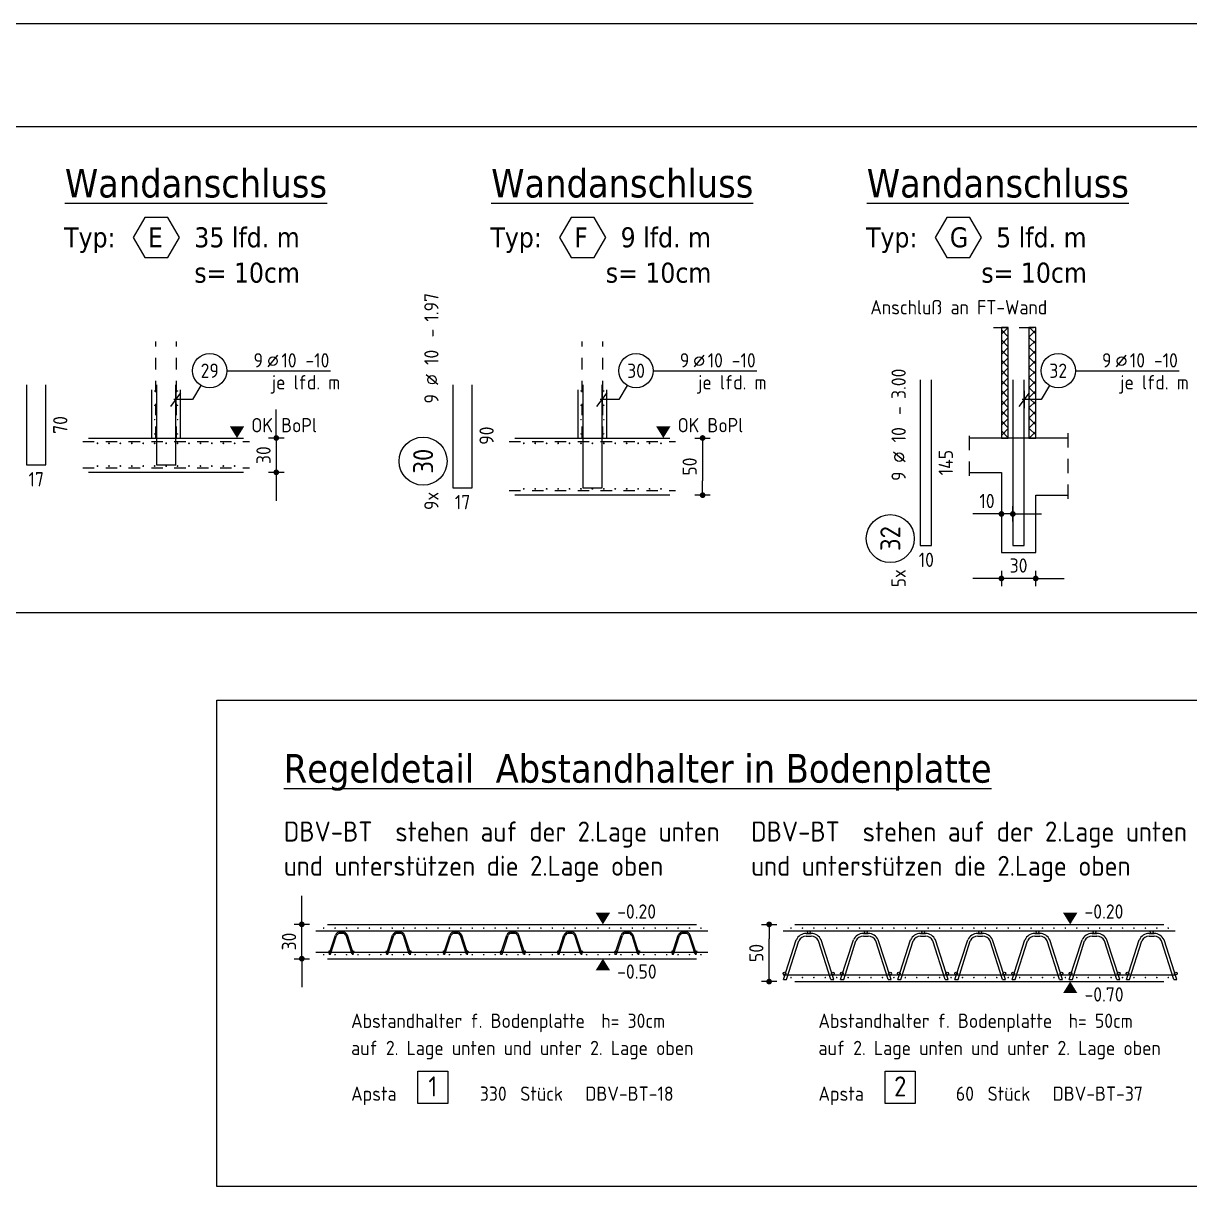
# Model space of a CAD drawing. Extents: x -7 to 291, y 0 to 252.
# Drawn here: x 141.48 to 151.67, y 241.39 to 251.75 of the extents above; entities that cross this region are included whole.
import ezdxf
from ezdxf.enums import TextEntityAlignment as Align

# ---------------------------------------------------------------- set-up
doc = ezdxf.new("R2010")
doc.units = 0
doc.header["$LTSCALE"] = 0.5
doc.header["$MEASUREMENT"] = 0
doc.header["$PDMODE"] = 2
for name, pattern in [('AUSGEZOGEN', [1000.01, 1000, 0.01]), ('HIDDEN', [0.375, 0.25, -0.125]), ('HIDDEN2', [0.187, 0.125, -0.062])]:
    doc.linetypes.add(name, pattern=pattern)
doc.layers.get('0').update_dxf_attribs({"linetype": 'CONTINUOUS'})
doc.layers.get('Defpoints').update_dxf_attribs({"linetype": 'CONTINUOUS'})
for name, color, linetype in [('AFU', 9, 'CONTINUOUS'), ('APS', 7, 'CONTINUOUS'), ('BETON', 7, 'CONTINUOUS'), ('HILFE', 7, 'CONTINUOUS'), ('koten', 7, 'CONTINUOUS'), ('MASSE', 7, 'CONTINUOUS'), ('RND', 7, 'CONTINUOUS'), ('TEXT', 7, 'CONTINUOUS')]:
    doc.layers.add(name, color=color, linetype=linetype)
doc.layers.add('ANSICHTSFENSTER', color=7, linetype='CONTINUOUS', plot=False)
doc.styles.add('HELV', font='tahoma.ttf')
doc.styles.get("Standard").update_dxf_attribs({"font": 'iso'})
doc.styles.add('TXT', font='isocp.shx')
doc.linetypes.add('AFU_50K', pattern='A,0.15,["/",Standard,S=0.2,R=0,X=-0.01,Y=-0.1],0.07,["/",Standard,S=0.2,R=0,X=-0.01,Y=-0.1],0.15', length=0.37)
doc.dimstyles.new('DOT_I', dxfattribs={"dimscale": 0.5, "dimtxt": 0.25, "dimasz": 0.25, "dimexe": 0.1, "dimexo": 0.3, "dimgap": 0.1, "dimtad": 1, "dimdec": 3, "dimzin": 3, "dimtxsty": 'TXT', "dimblk": 'DOT', "dimblk1": 'DOT', "dimblk2": 'DOT', "dimsah": 1, "dimcen": 0.1, "dimse1": 1, "dimse2": 1, "dimazin": 0, "dimtfac": 1, "dimtdec": 4, "dimtix": 1, "dimtmove": 2, "dimatfit": 3, "dimldrblk": 'DOT', "dimfxl": 0.7, "dimfxlon": 1, "dimtvp": 1, "dimtolj": 1, "dimtzin": 0, "dimarcsym": 0})

# ---------------------------------------------------------------- blocks, each defined once
blk = doc.blocks.new('APS_AUSZ')
at = {"layer": 'APS', "color": 1, "linetype": 'Continuous'}
blk.add_lwpolyline([(0.261, 0), (-0.261, 0), (-0.261, 0.565), (0.261, 0.565)], close=True, dxfattribs=at)
at = {"layer": 'APS', "color": 7, "linetype": 'Continuous', "style": 'TXT'}
for s, p in [('Apsta', (-1.43, 0.049)), ('Stück', (1.528, 0.049))]:
    blk.add_text(s, height=0.25, dxfattribs=at).set_placement(p)
at = {"layer": 'APS', "color": 1, "linetype": 'Continuous', "style": 'TXT'}
blk.add_attdef('POSA', text='', height=0.35, dxfattribs=at).set_placement((0, 0.126), align=Align.CENTER)
at = {"layer": 'APS', "color": 7, "linetype": 'Continuous', "style": 'TXT'}
blk.add_attdef('STKA', text='', height=0.25, dxfattribs=at).set_placement((1.291, 0.049), align=Align.RIGHT)
blk.add_attdef('ARTA', (2.668, 0.049), '', height=0.25, dxfattribs=at)
at = {"layer": 'APS', "style": 'TXT'}
blk.add_attdef('TEXTA', (3.962, 0.049), '', height=0.25, dxfattribs=at)
blk = doc.blocks.new('DOT')
at = {"color": 0, "linetype": 'ByBlock'}
for p, q in [((0, 0), (-1, 0)), ((0, 0.54), (0, -0.54))]:
    blk.add_line(p, q, dxfattribs=at)
at = {"color": 0, "linetype": 'ByBlock', "const_width": 0.2}
blk.add_lwpolyline([(-0.1, 0, 1), (0.1, 0, 1)], format="xyb", close=True, dxfattribs=at)
blk = doc.blocks.new('*D114')
at = {"layer": 'Defpoints', "color": 0, "linetype": 'AUSGEZOGEN', "transparency": 16777216}
for p in [(143.909, 243.874), (143.909, 243.874), (143.909, 243.574)]:
    blk.add_point(p, dxfattribs=at)
at = {"layer": 'MASSE', "color": 0, "linetype": 'AUSGEZOGEN', "lineweight": -2, "transparency": 16777216}
for p, q in [((143.909, 243.999), (143.909, 244.124)), ((143.909, 243.574), (143.909, 243.874)), ((143.909, 243.449), (143.909, 243.324))]:
    blk.add_line(p, q, dxfattribs=at)
at = {"layer": 'MASSE', "color": 0, "linetype": 'AUSGEZOGEN', "lineweight": -2, "transparency": 16777216, "xscale": 0.125, "yscale": 0.125, "zscale": 0.125}
for p, rotation in [((143.909, 243.874), 270), ((143.909, 243.574), 90)]:
    blk.add_blockref('DOT', p, dxfattribs=dict(at, rotation=rotation))
at = {"layer": 'MASSE', "color": 0, "linetype": 'AUSGEZOGEN', "transparency": 16777216, "insert": (143.797, 243.724), "char_height": 0.125, "attachment_point": 5, "rotation": 90, "style": 'TXT'}
blk.add_mtext('\\A1;30', dxfattribs=at)
blk = doc.blocks.new('152928')
at = {"layer": 'RND', "color": 9, "linetype": 'Continuous'}
for p, q in [((-0.098, -0.206), (-0.044, -0.039)), ((-0.085, -0.206), (-0.033, -0.043)), ((-0.002, -0.012), (0.019, -0.012)), ((-0.002, -0.023), (0.019, -0.023)), ((0.102, -0.206), (0.051, -0.043)), ((0.115, -0.206), (0.061, -0.039)), ((-0.098, -0.206), (-0.085, -0.206)), ((0.102, -0.206), (0.115, -0.206))]:
    blk.add_line(p, q, dxfattribs=at)
for centre in [(0.009, -0.006), (-0.093, -0.181), (0.111, -0.181)]:
    blk.add_circle(centre, 0.00579, dxfattribs=at)
for centre, radius, start, end in [((-0.002, -0.058), 0.0463, 90, 155), ((-0.002, -0.058), 0.0347, 90, 155), ((0.019, -0.058), 0.0463, 25, 90), ((0.019, -0.058), 0.0347, 25, 90)]:
    blk.add_arc(centre, radius, start, end, dxfattribs=at)
blk = doc.blocks.new('okrd_o')
at = {"layer": 'koten', "color": 7, "linetype": 'Continuous'}
blk.add_solid([(-0.125, 0.202), (0.125, 0.202), (0, 0)], dxfattribs=at)
at = {"layer": 'koten', "style": 'TXT'}
blk.add_attdef('OKRD', (0.25, 0.1), '', height=0.25, dxfattribs=at)
blk = doc.blocks.new('okrd_u')
at = {"layer": 'koten', "color": 7, "linetype": 'Continuous'}
blk.add_solid([(-0.125, -0.202), (0.125, -0.202), (0, 0)], dxfattribs=at)
at = {"layer": 'koten', "style": 'TXT'}
blk.add_attdef('OKRD', (0.25, -0.35), '', height=0.25, dxfattribs=at)
blk = doc.blocks.new('*D180')
at = {"layer": 'Defpoints', "color": 0, "linetype": 'AUSGEZOGEN', "transparency": 16777216}
for p in [(147.997, 243.874), (147.997, 243.874), (147.997, 243.374)]:
    blk.add_point(p, dxfattribs=at)
at = {"layer": 'MASSE', "color": 0, "linetype": 'AUSGEZOGEN', "lineweight": -2, "transparency": 16777216}
blk.add_line((147.997, 243.499), (147.997, 243.749), dxfattribs=at)
at = {"layer": 'MASSE', "color": 0, "linetype": 'AUSGEZOGEN', "lineweight": -2, "transparency": 16777216, "xscale": 0.125, "yscale": 0.125, "zscale": 0.125}
for p, rotation in [((147.997, 243.874), 90), ((147.997, 243.374), 270)]:
    blk.add_blockref('DOT', p, dxfattribs=dict(at, rotation=rotation))
at = {"layer": 'MASSE', "color": 0, "linetype": 'AUSGEZOGEN', "transparency": 16777216, "insert": (147.885, 243.624), "char_height": 0.125, "attachment_point": 5, "rotation": 90, "style": 'TXT'}
blk.add_mtext('\\A1;50', dxfattribs=at)
blk = doc.blocks.new('APSTA-50')
at = {"color": 0, "linetype": 'ByBlock'}
for p, q in [((-0.212, -0.428), (-0.1, -0.08)), ((-0.185, -0.428), (-0.078, -0.09)), ((-0.013, -0.024), (0.03, -0.024)), ((-0.013, -0.048), (0.03, -0.048)), ((0.203, -0.428), (0.095, -0.09)), ((0.229, -0.428), (0.117, -0.08)), ((0.203, -0.428), (0.229, -0.428))]:
    blk.add_line(p, q, dxfattribs=at)
for centre in [(0.009, -0.012), (-0.202, -0.375), (0.22, -0.375)]:
    blk.add_circle(centre, 0.012, dxfattribs=at)
for centre, radius, start, end in [((-0.013, -0.12), 0.0959, 90, 155), ((-0.013, -0.12), 0.0719, 90, 155), ((0.03, -0.12), 0.0959, 25, 90), ((0.03, -0.12), 0.0719, 25, 90)]:
    blk.add_arc(centre, radius, start, end, dxfattribs=at)
at = {"layer": 'RND', "color": 9, "linetype": 'Continuous'}
blk.add_line((-0.212, -0.428), (-0.185, -0.428), dxfattribs=at)
blk = doc.blocks.new('*D192')
at = {"layer": 'Defpoints', "color": 0, "linetype": 'AUSGEZOGEN', "transparency": 16777216}
for p in [(143.686, 248.127), (143.686, 247.827), (143.686, 247.827)]:
    blk.add_point(p, dxfattribs=at)
at = {"layer": 'MASSE', "color": 0, "linetype": 'AUSGEZOGEN', "lineweight": -2, "transparency": 16777216}
for p, q in [((143.686, 248.252), (143.686, 248.377)), ((143.686, 248.127), (143.686, 247.827)), ((143.686, 247.702), (143.686, 247.577))]:
    blk.add_line(p, q, dxfattribs=at)
at = {"layer": 'MASSE', "color": 0, "linetype": 'AUSGEZOGEN', "lineweight": -2, "transparency": 16777216, "xscale": 0.125, "yscale": 0.125, "zscale": 0.125}
for p, rotation in [((143.686, 248.127), 270), ((143.686, 247.827), 90)]:
    blk.add_blockref('DOT', p, dxfattribs=dict(at, rotation=rotation))
at = {"layer": 'MASSE', "color": 0, "linetype": 'AUSGEZOGEN', "transparency": 16777216, "insert": (143.574, 247.977), "char_height": 0.125, "attachment_point": 5, "rotation": 90, "style": 'TXT'}
blk.add_mtext('\\A1;30', dxfattribs=at)
blk = doc.blocks.new('RND_LEI')
at = {"layer": 'RND', "color": 7, "linetype": 'Continuous'}
blk.add_line((1.022, 0.066), (1.19, 0.27), dxfattribs=at)
for centre, radius in [((0, 0), 0.3), ((1.106, 0.168), 0.075)]:
    blk.add_circle(centre, radius, dxfattribs=at)
at = {"layer": 'RND', "color": 7, "linetype": 'Continuous', "style": 'TXT'}
blk.add_attdef('ANZ', text='', height=0.25, dxfattribs=at).set_placement((0.931, 0.057), align=Align.RIGHT)
for tag, p in [('DUM', (1.253, 0.057)), ('ABSTD', (1.674, 0.057)), ('POSTXT', (0.374, -0.327))]:
    blk.add_attdef(tag, p, '', height=0.25, dxfattribs=at)
blk.add_attdef('POSL', text='', height=0.25, dxfattribs=at).set_placement((0, 0), align=Align.MIDDLE)
blk = doc.blocks.new('lei_gre')
at = {"layer": 'RND', "color": 7, "linetype": 'Continuous'}
for p, q in [((-0.09, -0.12), (0.09, 0.12)), ((0, 0.15), (0, -0.15))]:
    blk.add_line(p, q, dxfattribs=at)
blk = doc.blocks.new('*D194')
at = {"layer": 'Defpoints', "color": 0, "linetype": 'AUSGEZOGEN', "transparency": 16777216}
for p in [(147.415, 248.127), (147.415, 247.627), (147.415, 247.627)]:
    blk.add_point(p, dxfattribs=at)
at = {"layer": 'MASSE', "color": 0, "linetype": 'AUSGEZOGEN', "lineweight": -2, "transparency": 16777216}
blk.add_line((147.415, 248.002), (147.415, 247.752), dxfattribs=at)
at = {"layer": 'MASSE', "color": 0, "linetype": 'AUSGEZOGEN', "lineweight": -2, "transparency": 16777216, "xscale": 0.125, "yscale": 0.125, "zscale": 0.125}
for p, rotation in [((147.415, 248.127), 90), ((147.415, 247.627), 270)]:
    blk.add_blockref('DOT', p, dxfattribs=dict(at, rotation=rotation))
at = {"layer": 'MASSE', "color": 0, "linetype": 'AUSGEZOGEN', "transparency": 16777216, "insert": (147.302, 247.877), "char_height": 0.125, "attachment_point": 5, "rotation": 90, "style": 'TXT'}
blk.add_mtext('\\A1;50', dxfattribs=at)
blk = doc.blocks.new('RND_AUSZ')
at = {"layer": 'RND', "color": 7, "linetype": 'Continuous'}
blk.add_line((1.341, 0.262), (1.509, 0.466), dxfattribs=at)
at = {"layer": 'RND', "color": 1, "linetype": 'Continuous'}
blk.add_circle((0, 0.52), 0.42, dxfattribs=at)
at = {"layer": 'RND', "color": 7, "linetype": 'Continuous'}
blk.add_circle((1.425, 0.364), 0.075, dxfattribs=at)
at = {"layer": 'RND', "color": 7, "linetype": 'Continuous', "style": 'TXT'}
blk.add_text('-', height=0.25, dxfattribs=at).set_placement((2.163, 0.25))
at = {"layer": 'RND', "color": 1, "linetype": 'Continuous', "style": 'TXT'}
blk.add_attdef('POS', text='', height=0.35, dxfattribs=at).set_placement((0, 0.52), align=Align.MIDDLE)
at = {"layer": 'RND', "color": 7, "linetype": 'Continuous', "style": 'TXT'}
for tag, p in [('WIEOFT', (-0.536, 0.25)), ('STK', (1.174, 0.25))]:
    blk.add_attdef(tag, text='', height=0.25, dxfattribs=at).set_placement(p, align=Align.RIGHT)
for tag, p in [('DS', (1.683, 0.25)), ('LANG', (2.441, 0.25)), ('TEXT', (3.669, 0.25))]:
    blk.add_attdef(tag, p, '', height=0.25, dxfattribs=at)
blk = doc.blocks.new('*D204')
at = {"layer": 'Defpoints', "color": 0, "linetype": 'AUSGEZOGEN', "transparency": 16777216}
for p in [(150.029, 247.463), (150.029, 247.463), (150.129, 247.463)]:
    blk.add_point(p, dxfattribs=at)
at = {"layer": 'MASSE', "color": 0, "linetype": 'AUSGEZOGEN', "lineweight": -2, "transparency": 16777216}
for p, q in [((149.904, 247.463), (149.779, 247.463)), ((150.129, 247.463), (150.029, 247.463)), ((150.254, 247.463), (150.379, 247.463))]:
    blk.add_line(p, q, dxfattribs=at)
at = {"layer": 'MASSE', "color": 0, "linetype": 'AUSGEZOGEN', "lineweight": -2, "transparency": 16777216, "xscale": 0.125, "yscale": 0.125, "zscale": 0.125}
blk.add_blockref('DOT', (150.029, 247.463), dxfattribs=at)
at = {"layer": 'MASSE', "color": 0, "linetype": 'AUSGEZOGEN', "lineweight": -2, "transparency": 16777216, "xscale": 0.125, "yscale": 0.125, "zscale": 0.125, "rotation": 180}
blk.add_blockref('DOT', (150.129, 247.463), dxfattribs=at)
at = {"layer": 'MASSE', "color": 0, "linetype": 'AUSGEZOGEN', "transparency": 16777216, "insert": (149.903, 247.576), "char_height": 0.125, "attachment_point": 5, "style": 'TXT'}
blk.add_mtext('\\A1;10', dxfattribs=at)
blk = doc.blocks.new('*D205')
at = {"layer": 'Defpoints', "color": 0, "linetype": 'AUSGEZOGEN', "transparency": 16777216}
for p in [(150.029, 246.899), (150.029, 246.899), (150.329, 246.899)]:
    blk.add_point(p, dxfattribs=at)
at = {"layer": 'MASSE', "color": 0, "linetype": 'AUSGEZOGEN', "lineweight": -2, "transparency": 16777216}
for p, q in [((149.904, 246.899), (149.779, 246.899)), ((150.329, 246.899), (150.029, 246.899)), ((150.454, 246.899), (150.579, 246.899))]:
    blk.add_line(p, q, dxfattribs=at)
at = {"layer": 'MASSE', "color": 0, "linetype": 'AUSGEZOGEN', "lineweight": -2, "transparency": 16777216, "xscale": 0.125, "yscale": 0.125, "zscale": 0.125}
blk.add_blockref('DOT', (150.029, 246.899), dxfattribs=at)
at = {"layer": 'MASSE', "color": 0, "linetype": 'AUSGEZOGEN', "lineweight": -2, "transparency": 16777216, "xscale": 0.125, "yscale": 0.125, "zscale": 0.125, "rotation": 180}
blk.add_blockref('DOT', (150.329, 246.899), dxfattribs=at)
at = {"layer": 'MASSE', "color": 0, "linetype": 'AUSGEZOGEN', "transparency": 16777216, "insert": (150.179, 247.012), "char_height": 0.125, "attachment_point": 5, "style": 'TXT'}
blk.add_mtext('\\A1;30', dxfattribs=at)

msp = doc.modelspace()

# ---------------------------------------------------------------- hatches: boundary and pattern name
at = {"layer": 'BETON', "linetype": 'AUSGEZOGEN'}
h = msp.add_hatch(dxfattribs=at)
h.set_pattern_fill('ANSI37', color=9, scale=0.5, style=0, double=1)
h.set_pattern_definition([(45, (129.18846, 50.26784), (-0.044194174, 0.044194174), []), (135, (129.18846, 50.26784), (-0.044194174, -0.044194174), [])])
h.paths.add_polyline_path([(150.0288, 248.1268), (150.0888, 248.1268), (150.0888, 249.0935), (150.0288, 249.0935)])
h.paths.add_polyline_path([(150.2688, 248.1268), (150.3288, 248.1268), (150.3288, 249.0935), (150.2688, 249.0935)])

# ---------------------------------------------------------------- linework, layer by layer
at = {"color": 0, "linetype": 'ByBlock', "const_width": 0.007}
for points in [[(148.1882, 243.4055, -1), (148.1882, 243.4125, -1)], [(148.2882, 243.4055, -1), (148.2882, 243.4125, -1)], [(148.3882, 243.4055, -1), (148.3882, 243.4125, -1)], [(148.4882, 243.4055, -1), (148.4882, 243.4125, -1)], [(148.5882, 243.4055, -1), (148.5882, 243.4125, -1)]]:
    msp.add_lwpolyline(points, format="xyb", close=True, dxfattribs=at)
at = {"layer": 'AFU', "linetype": 'AFU_50K'}
for p, q in [((142.5973, 248.1268), (142.8473, 248.1268)), ((146.3261, 248.1268), (146.5761, 248.1268))]:
    msp.add_line(p, q, dxfattribs=at)
at = {"layer": 'ANSICHTSFENSTER', "color": 2, "linetype": 'AUSGEZOGEN'}
msp.add_lwpolyline([(116.553, 235.6777), (156.7931, 235.6777), (156.7931, 251.7499), (116.553, 251.7499)], close=True, dxfattribs=at)
at = {"layer": 'BETON', "color": 6, "linetype": 'AUSGEZOGEN'}
for p, q in [((142.5973, 248.1268), (142.5973, 248.5487)), ((142.8473, 248.1268), (142.8473, 248.5487)), ((146.3261, 248.1268), (146.3261, 248.5487)), ((146.5761, 248.1268), (146.5761, 248.5487)), ((142.044, 248.1268), (142.5973, 248.1268)), ((142.8473, 248.1268), (143.4005, 248.1268)), ((145.7729, 248.1268), (146.3261, 248.1268)), ((146.5761, 248.1268), (147.1294, 248.1268)), ((150.6122, 248.1268), (149.7492, 248.1268)), ((143.4005, 247.8268), (142.044, 247.8268)), ((149.7492, 247.8268), (150.0288, 247.8268)), ((150.0288, 247.8268), (150.0288, 247.1268)), ((147.1294, 247.6268), (145.7729, 247.6268)), ((150.3288, 247.1268), (150.3288, 247.6268)), ((150.3288, 247.6268), (150.6122, 247.6268)), ((150.0288, 247.1268), (150.3288, 247.1268)), ((144.1329, 243.874), (147.3604, 243.874)), ((148.2207, 243.874), (151.4482, 243.874)), ((144.1329, 243.574), (147.3604, 243.574)), ((148.2207, 243.374), (151.4482, 243.374))]:
    msp.add_line(p, q, dxfattribs=at)
at = {"layer": 'BETON', "color": 9, "linetype": 'AUSGEZOGEN'}
for points in [[(150.0288, 248.1268), (150.0888, 248.1268), (150.0888, 249.0935), (150.0288, 249.0935)], [(150.2688, 248.1268), (150.3288, 248.1268), (150.3288, 249.0935), (150.2688, 249.0935)]]:
    msp.add_lwpolyline(points, close=True, dxfattribs=at)
at = {"layer": 'HILFE', "color": 3, "linetype": 'HIDDEN'}
for p, q in [((149.9604, 249.0935), (150.3853, 249.0935)), ((149.7492, 247.7952), (149.7492, 248.1573)), ((150.6122, 247.5952), (150.6122, 248.1788))]:
    msp.add_line(p, q, dxfattribs=at)
at = {"layer": 'RND', "color": 7, "linetype": 'AUSGEZOGEN'}
for p, q in [((143.2541, 248.7154), (144.1612, 248.7154)), ((146.983, 248.7154), (147.8906, 248.7154)), ((150.6757, 248.7154), (151.5833, 248.7154))]:
    msp.add_line(p, q, dxfattribs=at)
at = {"layer": 'RND', "color": 102, "linetype": 'AUSGEZOGEN'}
for p, q in [((143.0274, 248.5865), (142.9541, 248.4634)), ((146.7563, 248.5865), (146.683, 248.4634)), ((150.449, 248.5865), (150.3757, 248.4634)), ((142.9541, 248.4634), (142.7888, 248.4634)), ((146.683, 248.4634), (146.5177, 248.4634)), ((150.3757, 248.4634), (150.2104, 248.4634))]:
    msp.add_line(p, q, dxfattribs=at)
at = {"layer": 'RND', "color": 3, "linetype": 'HIDDEN2'}
for points in [[(142.6323, 248.1268), (142.6323, 248.9709)], [(142.8123, 248.1268), (142.8123, 248.9709)], [(146.3611, 248.1268), (146.3611, 248.9709)], [(146.5411, 248.1268), (146.5411, 248.9709)], [(141.994, 248.0968), (143.4505, 248.0968)], [(145.7229, 248.0968), (147.1794, 248.0968)], [(141.994, 247.8668), (143.4505, 247.8668)], [(145.7229, 247.6668), (147.1794, 247.6668)]]:
    msp.add_lwpolyline(points, dxfattribs=at)
at = {"layer": 'RND', "color": 1, "linetype": 'AUSGEZOGEN'}
for points in [[(149.317, 248.6368), (149.317, 247.1868), (149.417, 247.1868), (149.417, 248.6368)], [(150.1288, 248.6368), (150.1288, 247.1868), (150.2288, 247.1868), (150.2288, 248.6368)], [(141.5014, 248.5912), (141.5014, 247.8912), (141.6714, 247.8912), (141.6714, 248.5912)], [(142.6373, 248.5912), (142.6373, 247.8912), (142.8073, 247.8912), (142.8073, 248.5912)], [(145.2303, 248.5912), (145.2303, 247.6912), (145.4003, 247.6912), (145.4003, 248.5912)], [(146.3661, 248.5912), (146.3661, 247.6912), (146.5361, 247.6912), (146.5361, 248.5912)], [(144.0329, 243.819), (147.4604, 243.819)], [(148.1207, 243.819), (151.5482, 243.819)], [(144.0329, 243.6316), (147.4604, 243.6316)], [(148.1207, 243.4316), (151.5482, 243.4316)]]:
    msp.add_lwpolyline(points, dxfattribs=at)
at = {"layer": 'RND', "color": 3, "linetype": 'AUSGEZOGEN', "const_width": 0.006}
for points in [[(142.6193, 248.5381, 1), (142.6253, 248.5381, 1)], [(142.8193, 248.5381, 1), (142.8253, 248.5381, 1)], [(146.3481, 248.5381, 1), (146.3541, 248.5381, 1)], [(146.5481, 248.5381, 1), (146.5541, 248.5381, 1)], [(142.6193, 248.4131, 1), (142.6253, 248.4131, 1)], [(142.8193, 248.4131, 1), (142.8253, 248.4131, 1)], [(146.3481, 248.4131, 1), (146.3541, 248.4131, 1)], [(146.5481, 248.4131, 1), (146.5541, 248.4131, 1)], [(142.6193, 248.2881, 1), (142.6253, 248.2881, 1)], [(142.8193, 248.2881, 1), (142.8253, 248.2881, 1)], [(146.3481, 248.2881, 1), (146.3541, 248.2881, 1)], [(146.5481, 248.2881, 1), (146.5541, 248.2881, 1)], [(142.6193, 248.1631, 1), (142.6253, 248.1631, 1)], [(142.8193, 248.1631, 1), (142.8253, 248.1631, 1)], [(146.3481, 248.1631, 1), (146.3541, 248.1631, 1)], [(146.5481, 248.1631, 1), (146.5541, 248.1631, 1)]]:
    msp.add_lwpolyline(points, format="xyb", close=True, dxfattribs=at)
at = {"layer": 'RND', "color": 3, "linetype": 'HIDDEN2', "const_width": 0.008}
for points in [[(142.1223, 248.0846, 1), (142.1223, 248.0766, 1)], [(142.2223, 248.0846, 1), (142.2223, 248.0766, 1)], [(142.3223, 248.0846, 1), (142.3223, 248.0766, 1)], [(142.4223, 248.0846, 1), (142.4223, 248.0766, 1)], [(142.5223, 248.0846, 1), (142.5223, 248.0766, 1)], [(142.6223, 248.0846, 1), (142.6223, 248.0766, 1)], [(142.7223, 248.0846, 1), (142.7223, 248.0766, 1)], [(142.8223, 248.0846, 1), (142.8223, 248.0766, 1)], [(142.9223, 248.0846, 1), (142.9223, 248.0766, 1)], [(143.0223, 248.0846, 1), (143.0223, 248.0766, 1)], [(143.1223, 248.0846, 1), (143.1223, 248.0766, 1)], [(143.2223, 248.0846, 1), (143.2223, 248.0766, 1)], [(143.3223, 248.0846, 1), (143.3223, 248.0766, 1)], [(145.8511, 248.0846, 1), (145.8511, 248.0766, 1)], [(145.9511, 248.0846, 1), (145.9511, 248.0766, 1)], [(146.0511, 248.0846, 1), (146.0511, 248.0766, 1)], [(146.1511, 248.0846, 1), (146.1511, 248.0766, 1)], [(146.2511, 248.0846, 1), (146.2511, 248.0766, 1)], [(146.3511, 248.0846, 1), (146.3511, 248.0766, 1)], [(146.4511, 248.0846, 1), (146.4511, 248.0766, 1)], [(146.5511, 248.0846, 1), (146.5511, 248.0766, 1)], [(146.6511, 248.0846, 1), (146.6511, 248.0766, 1)], [(146.7511, 248.0846, 1), (146.7511, 248.0766, 1)], [(146.8511, 248.0846, 1), (146.8511, 248.0766, 1)], [(146.9511, 248.0846, 1), (146.9511, 248.0766, 1)], [(147.0511, 248.0846, 1), (147.0511, 248.0766, 1)], [(142.1223, 247.886, 1), (142.1223, 247.878, 1)], [(142.2223, 247.886, 1), (142.2223, 247.878, 1)], [(142.3223, 247.886, 1), (142.3223, 247.878, 1)], [(142.4223, 247.886, 1), (142.4223, 247.878, 1)], [(142.5223, 247.886, 1), (142.5223, 247.878, 1)], [(142.6223, 247.886, 1), (142.6223, 247.878, 1)], [(142.7223, 247.886, 1), (142.7223, 247.878, 1)], [(142.8223, 247.886, 1), (142.8223, 247.878, 1)], [(142.9223, 247.886, 1), (142.9223, 247.878, 1)], [(143.0223, 247.886, 1), (143.0223, 247.878, 1)], [(143.1223, 247.886, 1), (143.1223, 247.878, 1)], [(143.2223, 247.886, 1), (143.2223, 247.878, 1)], [(143.3223, 247.886, 1), (143.3223, 247.878, 1)], [(145.8511, 247.686, 1), (145.8511, 247.678, 1)], [(145.9511, 247.686, 1), (145.9511, 247.678, 1)], [(146.0511, 247.686, 1), (146.0511, 247.678, 1)], [(146.1511, 247.686, 1), (146.1511, 247.678, 1)], [(146.2511, 247.686, 1), (146.2511, 247.678, 1)], [(146.3511, 247.686, 1), (146.3511, 247.678, 1)], [(146.4511, 247.686, 1), (146.4511, 247.678, 1)], [(146.5511, 247.686, 1), (146.5511, 247.678, 1)], [(146.6511, 247.686, 1), (146.6511, 247.678, 1)], [(146.7511, 247.686, 1), (146.7511, 247.678, 1)], [(146.8511, 247.686, 1), (146.8511, 247.678, 1)], [(146.9511, 247.686, 1), (146.9511, 247.678, 1)], [(147.0511, 247.686, 1), (147.0511, 247.678, 1)]]:
    msp.add_lwpolyline(points, format="xyb", close=True, dxfattribs=at)
at = {"layer": 'RND', "color": 7, "linetype": 'AUSGEZOGEN', "const_width": 0.007}
for points in [[(144.1004, 243.8451, 1), (144.1004, 243.8381, 1)], [(144.2004, 243.8451, 1), (144.2004, 243.8381, 1)], [(144.3004, 243.8451, 1), (144.3004, 243.8381, 1)], [(144.4004, 243.8451, 1), (144.4004, 243.8381, 1)], [(144.5004, 243.8451, 1), (144.5004, 243.8381, 1)], [(144.6004, 243.8451, 1), (144.6004, 243.8381, 1)], [(144.7004, 243.8451, 1), (144.7004, 243.8381, 1)], [(144.8004, 243.8451, 1), (144.8004, 243.8381, 1)], [(144.9004, 243.8451, 1), (144.9004, 243.8381, 1)], [(145.0004, 243.8451, 1), (145.0004, 243.8381, 1)], [(145.1004, 243.8451, 1), (145.1004, 243.8381, 1)], [(145.2004, 243.8451, 1), (145.2004, 243.8381, 1)], [(145.3004, 243.8451, 1), (145.3004, 243.8381, 1)], [(145.4004, 243.8451, 1), (145.4004, 243.8381, 1)], [(145.5004, 243.8451, 1), (145.5004, 243.8381, 1)], [(145.6004, 243.8451, 1), (145.6004, 243.8381, 1)], [(145.7004, 243.8451, 1), (145.7004, 243.8381, 1)], [(145.8004, 243.8451, 1), (145.8004, 243.8381, 1)], [(145.9004, 243.8451, 1), (145.9004, 243.8381, 1)], [(146.0004, 243.8451, 1), (146.0004, 243.8381, 1)], [(146.1004, 243.8451, 1), (146.1004, 243.8381, 1)], [(146.2004, 243.8451, 1), (146.2004, 243.8381, 1)], [(146.3004, 243.8451, 1), (146.3004, 243.8381, 1)], [(146.4004, 243.8451, 1), (146.4004, 243.8381, 1)], [(146.5004, 243.8451, 1), (146.5004, 243.8381, 1)], [(146.6004, 243.8451, 1), (146.6004, 243.8381, 1)], [(146.7004, 243.8451, 1), (146.7004, 243.8381, 1)], [(146.8004, 243.8451, 1), (146.8004, 243.8381, 1)], [(146.9004, 243.8451, 1), (146.9004, 243.8381, 1)], [(147.0004, 243.8451, 1), (147.0004, 243.8381, 1)], [(147.1004, 243.8451, 1), (147.1004, 243.8381, 1)], [(147.2004, 243.8451, 1), (147.2004, 243.8381, 1)], [(147.3004, 243.8451, 1), (147.3004, 243.8381, 1)], [(147.4004, 243.8451, 1), (147.4004, 243.8381, 1)], [(148.1882, 243.8451, 1), (148.1882, 243.8381, 1)], [(148.2882, 243.8451, 1), (148.2882, 243.8381, 1)], [(148.3882, 243.8451, 1), (148.3882, 243.8381, 1)], [(148.4882, 243.8451, 1), (148.4882, 243.8381, 1)], [(148.5882, 243.8451, 1), (148.5882, 243.8381, 1)], [(148.6882, 243.8451, 1), (148.6882, 243.8381, 1)], [(148.7882, 243.8451, 1), (148.7882, 243.8381, 1)], [(148.8882, 243.8451, 1), (148.8882, 243.8381, 1)], [(148.9882, 243.8451, 1), (148.9882, 243.8381, 1)], [(149.0882, 243.8451, 1), (149.0882, 243.8381, 1)], [(149.1882, 243.8451, 1), (149.1882, 243.8381, 1)], [(149.2882, 243.8451, 1), (149.2882, 243.8381, 1)], [(149.3882, 243.8451, 1), (149.3882, 243.8381, 1)], [(149.4882, 243.8451, 1), (149.4882, 243.8381, 1)], [(149.5882, 243.8451, 1), (149.5882, 243.8381, 1)], [(149.6882, 243.8451, 1), (149.6882, 243.8381, 1)], [(149.7882, 243.8451, 1), (149.7882, 243.8381, 1)], [(149.8882, 243.8451, 1), (149.8882, 243.8381, 1)], [(149.9882, 243.8451, 1), (149.9882, 243.8381, 1)], [(150.0882, 243.8451, 1), (150.0882, 243.8381, 1)], [(150.1882, 243.8451, 1), (150.1882, 243.8381, 1)], [(150.2882, 243.8451, 1), (150.2882, 243.8381, 1)], [(150.3882, 243.8451, 1), (150.3882, 243.8381, 1)], [(150.4882, 243.8451, 1), (150.4882, 243.8381, 1)], [(150.5882, 243.8451, 1), (150.5882, 243.8381, 1)], [(150.6882, 243.8451, 1), (150.6882, 243.8381, 1)], [(150.7882, 243.8451, 1), (150.7882, 243.8381, 1)], [(150.8882, 243.8451, 1), (150.8882, 243.8381, 1)], [(150.9882, 243.8451, 1), (150.9882, 243.8381, 1)], [(151.0882, 243.8451, 1), (151.0882, 243.8381, 1)], [(151.1882, 243.8451, 1), (151.1882, 243.8381, 1)], [(151.2882, 243.8451, 1), (151.2882, 243.8381, 1)], [(151.3882, 243.8451, 1), (151.3882, 243.8381, 1)], [(151.4882, 243.8451, 1), (151.4882, 243.8381, 1)], [(144.1004, 243.6055, -1), (144.1004, 243.6125, -1)], [(144.2004, 243.6055, -1), (144.2004, 243.6125, -1)], [(144.3004, 243.6055, -1), (144.3004, 243.6125, -1)], [(144.4004, 243.6055, -1), (144.4004, 243.6125, -1)], [(144.5004, 243.6055, -1), (144.5004, 243.6125, -1)], [(144.6004, 243.6055, -1), (144.6004, 243.6125, -1)], [(144.7004, 243.6055, -1), (144.7004, 243.6125, -1)], [(144.8004, 243.6055, -1), (144.8004, 243.6125, -1)], [(144.9004, 243.6055, -1), (144.9004, 243.6125, -1)], [(145.0004, 243.6055, -1), (145.0004, 243.6125, -1)], [(145.1004, 243.6055, -1), (145.1004, 243.6125, -1)], [(145.2004, 243.6055, -1), (145.2004, 243.6125, -1)], [(145.3004, 243.6055, -1), (145.3004, 243.6125, -1)], [(145.4004, 243.6055, -1), (145.4004, 243.6125, -1)], [(145.5004, 243.6055, -1), (145.5004, 243.6125, -1)], [(145.6004, 243.6055, -1), (145.6004, 243.6125, -1)], [(145.7004, 243.6055, -1), (145.7004, 243.6125, -1)], [(145.8004, 243.6055, -1), (145.8004, 243.6125, -1)], [(145.9004, 243.6055, -1), (145.9004, 243.6125, -1)], [(146.0004, 243.6055, -1), (146.0004, 243.6125, -1)], [(146.1004, 243.6055, -1), (146.1004, 243.6125, -1)], [(146.2004, 243.6055, -1), (146.2004, 243.6125, -1)], [(146.3004, 243.6055, -1), (146.3004, 243.6125, -1)], [(146.4004, 243.6055, -1), (146.4004, 243.6125, -1)], [(146.5004, 243.6055, -1), (146.5004, 243.6125, -1)], [(146.6004, 243.6055, -1), (146.6004, 243.6125, -1)], [(146.7004, 243.6055, -1), (146.7004, 243.6125, -1)], [(146.8004, 243.6055, -1), (146.8004, 243.6125, -1)], [(146.9004, 243.6055, -1), (146.9004, 243.6125, -1)], [(147.0004, 243.6055, -1), (147.0004, 243.6125, -1)], [(147.1004, 243.6055, -1), (147.1004, 243.6125, -1)], [(147.2004, 243.6055, -1), (147.2004, 243.6125, -1)], [(147.3004, 243.6055, -1), (147.3004, 243.6125, -1)], [(147.4004, 243.6055, -1), (147.4004, 243.6125, -1)], [(148.6882, 243.4055, -1), (148.6882, 243.4125, -1)], [(148.7882, 243.4055, -1), (148.7882, 243.4125, -1)], [(148.8882, 243.4055, -1), (148.8882, 243.4125, -1)], [(148.9882, 243.4055, -1), (148.9882, 243.4125, -1)], [(149.0882, 243.4055, -1), (149.0882, 243.4125, -1)], [(149.1882, 243.4055, -1), (149.1882, 243.4125, -1)], [(149.2882, 243.4055, -1), (149.2882, 243.4125, -1)], [(149.3882, 243.4055, -1), (149.3882, 243.4125, -1)], [(149.4882, 243.4055, -1), (149.4882, 243.4125, -1)], [(149.5882, 243.4055, -1), (149.5882, 243.4125, -1)], [(149.6882, 243.4055, -1), (149.6882, 243.4125, -1)], [(149.7882, 243.4055, -1), (149.7882, 243.4125, -1)], [(149.8882, 243.4055, -1), (149.8882, 243.4125, -1)], [(149.9882, 243.4055, -1), (149.9882, 243.4125, -1)], [(150.0882, 243.4055, -1), (150.0882, 243.4125, -1)], [(150.1882, 243.4055, -1), (150.1882, 243.4125, -1)], [(150.2882, 243.4055, -1), (150.2882, 243.4125, -1)], [(150.3882, 243.4055, -1), (150.3882, 243.4125, -1)], [(150.4882, 243.4055, -1), (150.4882, 243.4125, -1)], [(150.5882, 243.4055, -1), (150.5882, 243.4125, -1)], [(150.6882, 243.4055, -1), (150.6882, 243.4125, -1)], [(150.7882, 243.4055, -1), (150.7882, 243.4125, -1)], [(150.8882, 243.4055, -1), (150.8882, 243.4125, -1)], [(150.9882, 243.4055, -1), (150.9882, 243.4125, -1)], [(151.0882, 243.4055, -1), (151.0882, 243.4125, -1)], [(151.1882, 243.4055, -1), (151.1882, 243.4125, -1)], [(151.2882, 243.4055, -1), (151.2882, 243.4125, -1)], [(151.3882, 243.4055, -1), (151.3882, 243.4125, -1)], [(151.4882, 243.4055, -1), (151.4882, 243.4125, -1)]]:
    msp.add_lwpolyline(points, format="xyb", close=True, dxfattribs=at)
at = {"layer": 'TEXT', "color": 1, "linetype": 'AUSGEZOGEN'}
for points in [[(125.1517, 250.8502), (156.4622, 250.8502), (156.4622, 246.5994), (125.1517, 246.5994)], [(142.8395, 249.8815), (142.7385, 250.0565), (142.5364, 250.0565), (142.4353, 249.8815), (142.5364, 249.7065), (142.7385, 249.7065)], [(146.5684, 249.8815), (146.4673, 250.0565), (146.2652, 250.0565), (146.1642, 249.8815), (146.2652, 249.7065), (146.4673, 249.7065)], [(149.8536, 249.8815), (149.7525, 250.0565), (149.5504, 250.0565), (149.4494, 249.8815), (149.5504, 249.7065), (149.7525, 249.7065)], [(143.1659, 245.8342), (156.4622, 245.8342), (156.4622, 241.5834), (143.1659, 241.5834)]]:
    msp.add_lwpolyline(points, close=True, dxfattribs=at)

# ---------------------------------------------------------------- block references
at = {"layer": 'APS', "color": 1, "linetype": 'AUSGEZOGEN', "xscale": 0.5, "yscale": 0.5, "zscale": 0.5}
for p, values in [((145.0558, 242.3068), {'POSA': '1', 'STKA': '330', 'ARTA': 'DBV-BT-18'}), ((149.1436, 242.3068), {'POSA': '2', 'STKA': '60', 'ARTA': 'DBV-BT-37'})]:
    msp.add_blockref('APS_AUSZ', p, dxfattribs=at).add_auto_attribs(values)
at = {"layer": 'koten', "color": 1, "linetype": 'AUSGEZOGEN', "xscale": 0.5, "yscale": 0.5, "zscale": 0.5}
for p, values in [((143.3425, 248.1268), {'OKRD': 'OK BoPl'}), ((147.0714, 248.1268), {'OKRD': 'OK BoPl'}), ((146.5429, 243.874), {'OKRD': '-0.20'}), ((150.6307, 243.874), {'OKRD': '-0.20'})]:
    msp.add_blockref('okrd_o', p, dxfattribs=at).add_auto_attribs(values)
at = {"layer": 'koten', "color": 7, "linetype": 'AUSGEZOGEN', "xscale": 0.5, "yscale": 0.5, "zscale": 0.5}
for p, values in [((146.5429, 243.574), {'OKRD': '-0.50'}), ((150.6307, 243.374), {'OKRD': '-0.70'})]:
    msp.add_blockref('okrd_u', p, dxfattribs=at).add_auto_attribs(values)
at = {"layer": 'RND', "color": 102, "linetype": 'AUSGEZOGEN', "xscale": 0.5, "yscale": 0.5, "zscale": 0.5, "rotation": 90}
msp.add_blockref('RND_AUSZ', (145.2303, 247.9243), dxfattribs=at).add_auto_attribs({'POS': '30', 'STK': '9', 'DS': '10', 'LANG': '1.97', 'WIEOFT': '9x'})
at = {"layer": 'RND', "color": 7, "linetype": 'AUSGEZOGEN', "xscale": 0.5, "yscale": 0.5, "zscale": 0.5}
for p, values in [((143.1041, 248.7154), {'POSL': '29', 'DUM': '10', 'ANZ': '9', 'ABSTD': '-10', 'POSTXT': '     je lfd. m'}), ((146.833, 248.7154), {'POSL': '30', 'DUM': '10', 'ANZ': '9', 'ABSTD': '-10', 'POSTXT': '     je lfd. m'}), ((150.5257, 248.7154), {'POSL': '32', 'DUM': '10', 'ANZ': '9', 'ABSTD': '-10', 'POSTXT': '     je lfd. m'})]:
    msp.add_blockref('RND_LEI', p, dxfattribs=at).add_auto_attribs(values)
at = {"layer": 'RND', "color": 1, "linetype": 'AUSGEZOGEN', "xscale": 0.5, "yscale": 0.5, "zscale": 0.5, "rotation": 90}
msp.add_blockref('RND_AUSZ', (149.317, 247.2475), dxfattribs=at).add_auto_attribs({'POS': '32', 'STK': '9', 'DS': '10', 'LANG': '3.00', 'WIEOFT': '5x'})
at = {"layer": 'RND', "color": 7, "linetype": 'AUSGEZOGEN', "xscale": 0.5, "yscale": 0.5, "zscale": 0.5}
for p in [(142.8073, 248.4634), (146.5361, 248.4634), (150.2288, 248.4634)]:
    msp.add_blockref('lei_gre', p, dxfattribs=at)
at = {"layer": 'RND', "color": 9, "linetype": 'Continuous'}
for name, p in [('152928', (144.2466, 243.819)), ('152928', (144.7466, 243.819)), ('152928', (145.2466, 243.819)), ('152928', (145.7466, 243.819)), ('152928', (146.2466, 243.819)), ('152928', (146.7466, 243.819)), ('152928', (147.2466, 243.819)), ('APSTA-50', (148.3344, 243.819)), ('APSTA-50', (148.8344, 243.819)), ('APSTA-50', (149.3344, 243.819)), ('APSTA-50', (149.8344, 243.819)), ('APSTA-50', (150.3344, 243.819)), ('APSTA-50', (150.8344, 243.819)), ('APSTA-50', (151.3344, 243.819))]:
    msp.add_blockref(name, p, dxfattribs=at)

# ---------------------------------------------------------------- texts
at = {"layer": 'RND', "color": 7, "linetype": 'AUSGEZOGEN', "style": 'TXT'}
for s, p in [('Anschluß an FT-Wand', (149.6559, 249.2708)), ('17', (141.5864, 247.7662)), ('17', (145.3153, 247.5662)), ('10', (149.372, 247.0618))]:
    msp.add_text(s, height=0.125, dxfattribs=at).set_placement(p, align=Align.MIDDLE)
for s, p in [('70', (141.7964, 248.2412)), ('90', (145.5253, 248.1476)), ('145', (149.542, 247.9118))]:
    msp.add_text(s, height=0.125, rotation=90, dxfattribs=at).set_placement(p, align=Align.MIDDLE)
at = {"layer": 'TEXT', "color": 6, "linetype": 'AUSGEZOGEN', "style": 'HELV'}
for p in [(141.8368, 250.2305), (145.5657, 250.2305), (148.8509, 250.2305)]:
    msp.add_text('%%UWandanschluss', height=0.25, dxfattribs=at).set_placement(p)
at = {"layer": 'TEXT', "color": 1, "linetype": 'AUSGEZOGEN', "style": 'HELV'}
for s, p in [('Typ:', (141.8307, 249.7945)), ('E', (142.5635, 249.7946)), ('35 lfd. m', (142.9692, 249.7945)), ('Typ:', (145.5596, 249.7945)), ('F', (146.2924, 249.7946)), ('9 lfd. m', (146.6981, 249.7945)), ('Typ:', (148.8448, 249.7945)), ('G', (149.5776, 249.7946)), ('5 lfd. m', (149.9833, 249.7945)), ('s= 10cm', (142.9692, 249.4854)), ('s= 10cm', (146.5679, 249.4854)), ('s= 10cm', (149.8531, 249.4854))]:
    msp.add_text(s, height=0.175, dxfattribs=at).set_placement(p)
at = {"layer": 'TEXT', "color": 6, "linetype": 'Continuous', "style": 'HELV'}
msp.add_text('%%URegeldetail  Abstandhalter in Bodenplatte', height=0.25, dxfattribs=at).set_placement((143.7517, 245.0385), align=Align.BOTTOM_LEFT)
at = {"layer": 'TEXT', "color": 1, "linetype": 'Continuous', "style": 'TXT'}
for s, p in [('DBV-BT  stehen auf der 2.Lage unten', (143.7517, 244.5461)), ('DBV-BT  stehen auf der 2.Lage unten', (147.8395, 244.5461)), ('und unterstützen die 2.Lage oben', (143.7517, 244.2461)), ('und unterstützen die 2.Lage oben', (147.8395, 244.2461))]:
    msp.add_text(s, height=0.175, dxfattribs=at).set_placement(p, align=Align.BOTTOM_LEFT)
at = {"layer": 'TEXT', "color": 7, "linetype": 'AUSGEZOGEN', "style": 'TXT'}
for s, p in [('Abstandhalter f. Bodenplatte  h= 30cm', (144.3405, 242.9685)), ('Abstandhalter f. Bodenplatte  h= 50cm', (148.4283, 242.9685)), ('auf 2. Lage unten und unter 2. Lage oben', (144.3405, 242.731)), ('auf 2. Lage unten und unter 2. Lage oben', (148.4283, 242.731))]:
    msp.add_text(s, height=0.125, dxfattribs=at).set_placement(p)

# ---------------------------------------------------------------- dimensions: what is measured, and where the dimension line sits
at = {"layer": 'MASSE', "color": 7, "linetype": 'AUSGEZOGEN'}
for base, p1, p2, picture, middle in [((143.6861, 247.8268), (143.6861, 248.1268), (143.6861, 247.8268), '*D192', (143.5736, 247.9768)), ((147.415, 247.6268), (147.415, 248.1268), (147.415, 247.6268), '*D194', (147.3025, 247.8768)), ((143.9093, 243.874), (143.9093, 243.574), (143.9093, 243.874), '*D114', (143.7968, 243.724)), ((147.9971, 243.874), (147.9971, 243.374), (147.9971, 243.874), '*D180', (147.8846, 243.624))]:
    dim = msp.add_linear_dim(base=base, p1=p1, p2=p2, angle=90, dimstyle='DOT_I', override={"dimdec": 0, "dimlfac": 100}, dxfattribs=at)
    dim.commit()
    dim.dimension.update_dxf_attribs({"geometry": picture, "text_midpoint": middle})
dim = msp.add_linear_dim(base=(150.0288, 247.4632), p1=(150.1288, 247.4632), p2=(150.0288, 247.4632), dimstyle='DOT_I', override={"dimdec": 0, "dimlfac": 100}, dxfattribs=at)
dim.commit()
dim.dimension.update_dxf_attribs({"geometry": '*D204', "text_midpoint": (149.9032, 247.5757), "dimtype": 160})
dim = msp.add_linear_dim(base=(150.0288, 246.899), p1=(150.3288, 246.899), p2=(150.0288, 246.899), dimstyle='DOT_I', override={"dimdec": 0, "dimlfac": 100}, dxfattribs=at)
dim.commit()
dim.dimension.update_dxf_attribs({"geometry": '*D205', "text_midpoint": (150.1788, 247.0115)})

doc.saveas('drawing.dxf')
